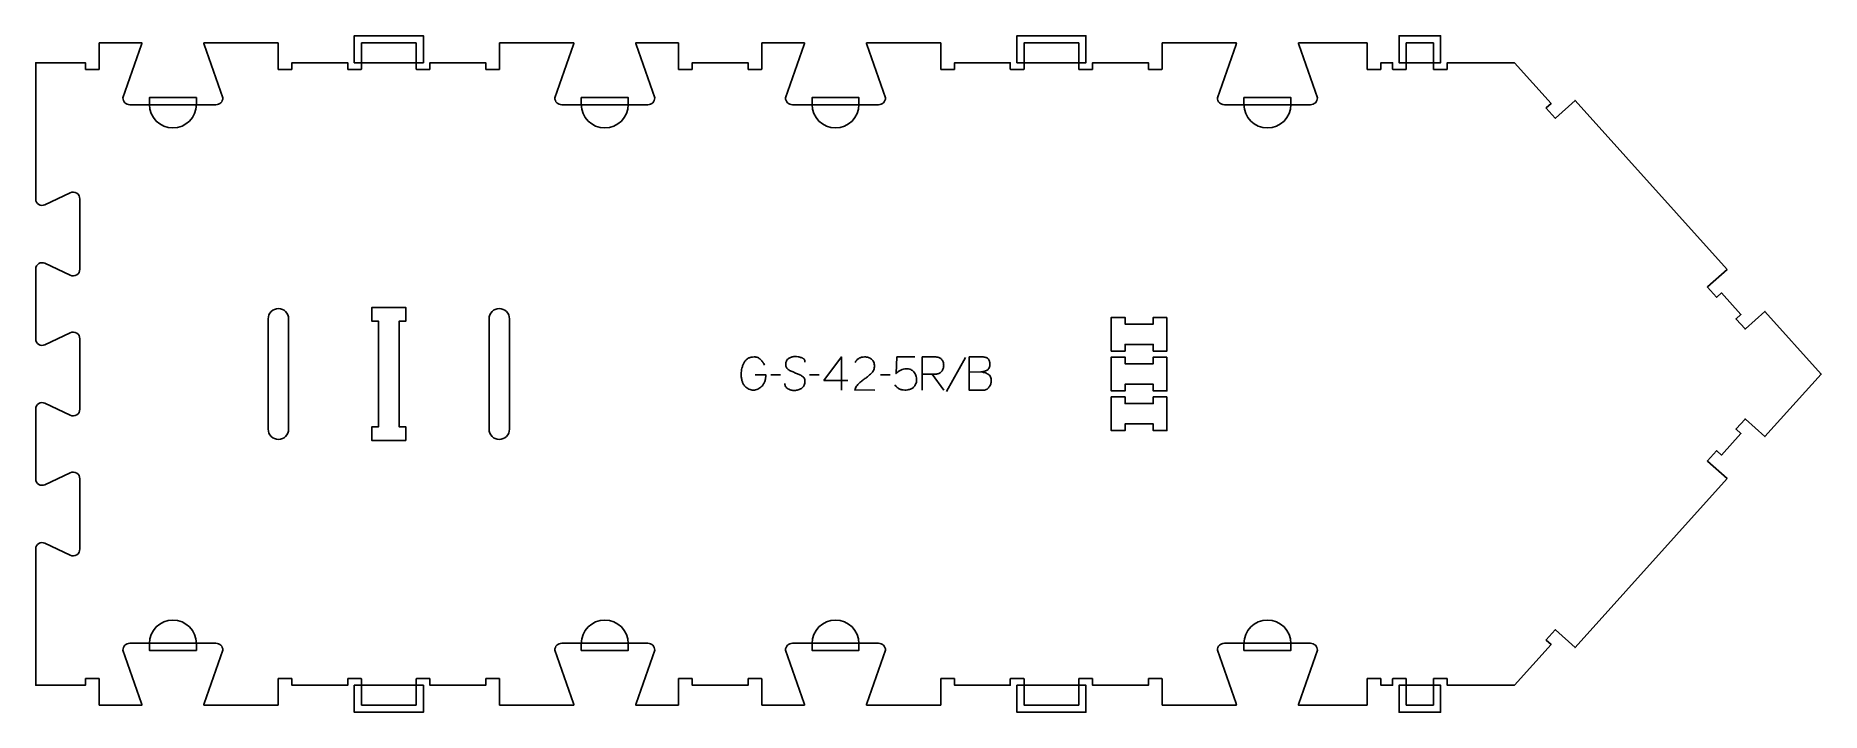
# Model space of a CAD drawing. Extents: x 0 to 1617, y -6 to 606.
import ezdxf

# ---------------------------------------------------------------- set-up
doc = ezdxf.new("R2010")
doc.units = 0
for name, color, linetype in [('1_ANYTOOL_1MMDEEP_LABELS_S', 2, 'CONTINUOUS'), ('3_ANYTOOL_CUTTHROUGH_INSID', 4, 'CONTINUOUS'), ('4_ANYTOOL_CUTTHROUGH_OUTSI', 5, 'CONTINUOUS'), ('5_ANYTOOL_HALF_MILL_9MM_IN', 3, 'CONTINUOUS')]:
    doc.layers.add(name, color=color, linetype=linetype)

msp = doc.modelspace()

# ---------------------------------------------------------------- linework, layer by layer
at = {"layer": '1_ANYTOOL_1MMDEEP_LABELS_S'}
for p, q in [((841.778255, 314.728941), (824.592541, 283.957513)), ((674.335398, 299.086084), (665.549683, 299.00037)), ((709.392541, 299.086084), (700.606826, 299.00037)), ((713.678255, 293.857513), (735.449683, 293.857513)), ((773.592541, 299.086084), (764.806826, 299.00037)), ((811.821112, 299.643227), (822.278255, 285.157513))]:
    msp.add_line(p, q, dxfattribs=at)
for points in [[(651.449683, 299.00037), (661.221112, 298.957513, -0.031732), (660.953001, 295.950111, -0.048764), (660.208612, 293.032513, -0.050291), (659.098899, 290.722005, -0.060119), (657.513969, 288.714656, -0.036578), (655.781949, 287.228239, -0.050793), (653.822898, 286.068227, -0.051881), (651.869881, 285.400483, -0.053919), (649.821112, 285.157513, -0.055881), (647.785965, 285.364457, -0.055271), (645.846112, 286.014656, -0.05403), (643.920136, 287.173849, -0.038531), (642.235398, 288.671799, -0.067281), (640.687684, 290.782813, -0.049165), (639.663969, 293.203941, -0.047412), (638.991042, 296.40786, -0.028075), (638.806826, 299.686084, -0.03109), (638.974353, 302.377664, -0.031496), (639.476469, 305.027156, -0.031425), (640.327342, 307.6554, -0.02824), (641.485398, 310.164656, -0.064555), (643.014201, 312.316181, -0.078906), (645.080041, 313.941441, -0.076878), (647.703642, 314.915991, -0.050594), (650.506826, 315.20037, -0.039946), (652.166387, 315.067573, -0.052714), (653.769326, 314.632513, -0.053511), (655.152524, 313.917179, -0.05153), (656.356826, 312.928941, -0.040443), (658.39705, 310.5058, -0.04035), (660.021112, 307.786084)], [(696.578255, 310.614656, 0.071867), (696.385141, 311.951262, 0.100684), (695.758612, 313.132513, 0.047558), (695.284058, 313.608963, 0.038563), (694.734058, 313.997691, 0.037928), (694.036871, 314.34516, 0.026634), (693.299683, 314.60037, 0.028461), (690.27635, 315.286353, 0.041577), (687.192541, 315.543227, 0.036938), (685.690181, 315.432088, 0.041531), (684.224683, 315.08787, 0.041583), (682.847307, 314.510662, 0.038125), (681.578255, 313.721799, 0.057611), (680.508102, 312.729894, 0.065808), (679.713969, 311.509299, 0.06469), (679.236473, 310.049744, 0.046778), (679.092541, 308.514656, 0.052235), (679.254896, 306.964814, 0.075448), (679.799683, 305.514656, 0.076671), (680.715775, 304.341603, 0.061023), (681.921112, 303.457513, 0.021951), (684.949966, 301.930167, 0.018213), (688.092541, 300.65037, -0.02405), (691.194025, 299.344908, -0.02981), (694.135398, 297.714656, -0.068439), (695.2767, 296.748725, -0.079282), (696.085398, 295.496799, -0.076308), (696.510397, 293.918117, -0.047772), (696.535398, 292.271799, -0.046243), (696.242163, 290.590839, -0.06359), (695.592541, 289.020013, -0.064671), (694.619717, 287.735824, -0.057073), (693.363969, 286.721799, -0.067522), (690.395661, 285.358888, -0.070793), (687.171112, 284.857513, -0.064027), (684.032097, 285.220028, -0.070447), (681.106826, 286.40037, -0.054374), (679.948409, 287.250003, -0.074742), (679.049683, 288.361084, -0.075199), (678.526676, 289.667463, -0.057737), (678.363969, 291.071799)], [(759.878255, 285.243227), (741.578255, 285.286084, -0.034491), (742.241033, 287.033416, -0.037732), (743.147898, 288.666441, -0.037744), (744.287192, 290.141078, -0.03482), (745.628255, 291.436084, -0.00859), (748.58748, 293.834667, -0.008791), (751.628255, 296.128941, 0.020588), (754.447543, 298.362384, 0.025206), (757.049683, 300.843227, 0.046908), (758.070278, 302.144469, 0.051091), (758.817541, 303.618227, 0.050722), (759.266273, 305.266402, 0.041139), (759.406826, 306.971799, 0.039396), (759.264181, 308.779384, 0.058519), (758.774683, 310.518227, 0.060358), (757.984126, 311.925343, 0.061397), (756.878255, 313.10037, 0.048006), (755.522298, 314.02233, 0.045901), (754.017541, 314.67537, 0.045216), (752.277479, 315.07793, 0.034258), (750.492541, 315.20037, 0.055622), (747.85797, 314.906383, 0.079896), (745.413969, 313.92537, 0.080617), (743.444582, 312.25967, 0.060287), (742.006826, 310.10037)], [(777.878255, 289.957513, 0.051644), (779.613293, 287.9376, 0.067529), (781.767541, 286.389656, 0.067834), (784.224298, 285.485184, 0.054378), (786.835398, 285.20037, 0.039344), (789.818651, 285.435477, 0.059901), (792.685398, 286.25037, 0.055966), (793.900204, 286.927373, 0.047768), (794.951469, 287.841441, 0.046557), (795.946884, 289.10673, 0.031515), (796.735398, 290.514656, 0.047557), (797.42369, 292.394037, 0.064093), (797.678255, 294.371799, 0.035335), (797.536936, 296.368978, 0.045148), (797.078255, 298.314656, 0.045692), (796.328129, 300.026146, 0.046166), (795.278255, 301.571799, 0.060461), (793.943347, 302.843353, 0.060801), (792.342541, 303.757513, 0.059081), (790.379048, 304.320835, 0.040364), (788.335398, 304.486084, 0.051634), (785.754806, 304.21888, 0.068321), (783.321112, 303.35037, 0.044671), (781.079327, 301.918217, 0.031916), (779.078255, 300.157513), (779.806826, 315.20037), (796.006826, 315.20037)], [(802.821112, 285.20037), (802.821112, 315.20037), (814.178255, 315.20037, -0.030274), (815.944068, 315.093354, -0.049), (817.665755, 314.710191, -0.050774), (818.998278, 314.117735, -0.06445), (820.156826, 313.239656, -0.0646), (821.046738, 312.103625, -0.052254), (821.651469, 310.788763, -0.050381), (822.040605, 309.096214, -0.031337), (822.149683, 307.357513, -0.040022), (822.039523, 305.983456, -0.042626), (821.705041, 304.646799, -0.04247), (821.136356, 303.357079, -0.036572), (820.371112, 302.171799, -0.051097), (819.429334, 301.157843, -0.061981), (818.287183, 300.382513, -0.061813), (816.978181, 299.906013, -0.049309), (815.592541, 299.728941, -0.003273), (814.72489, 299.69125, -0.003121), (813.856826, 299.664656, -0.003882), (812.839045, 299.647736, -0.002215), (811.821112, 299.643227), (802.863969, 299.643227)], [(845.206826, 301.528941), (855.749683, 301.657513, 0.046847), (858.698386, 302.133961, 0.060102), (861.471112, 303.221799, 0.086388), (862.577814, 304.091925, 0.076384), (863.351469, 305.273584, 0.070405), (863.848938, 306.961334, 0.036531), (863.978255, 308.728941, 0.031885), (863.886634, 310.164199, 0.051083), (863.560398, 311.560191, 0.053001), (863.05211, 312.64675, 0.064647), (862.306826, 313.582513, 0.064346), (861.333535, 314.308078, 0.050037), (860.217541, 314.795906, 0.048317), (858.772984, 315.112188, 0.029756), (857.292541, 315.20037), (845.206826, 315.20037)], [(845.206826, 315.20037), (845.206826, 285.20037), (854.892541, 285.20037), (857.421112, 285.114656, 0.048381), (859.100006, 285.218571, 0.066146), (860.705041, 285.698584, 0.067079), (862.068804, 286.547255, 0.057042), (863.185398, 287.707513, 0.037099), (864.080069, 289.078754, 0.042913), (864.744326, 290.573584, 0.043052), (865.135486, 292.129232, 0.040094), (865.263969, 293.728941, 0.045096), (865.101598, 295.525558, 0.070597), (864.535398, 297.227156, 0.073303), (863.609419, 298.556194, 0.067093), (862.349683, 299.578941, 0.063103), (859.175174, 301.003887, 0.053716), (855.749683, 301.657513)]]:
    msp.add_lwpolyline(points, format="xyb", dxfattribs=at)
msp.add_lwpolyline([(729.663969, 285.20037), (729.706826, 315.243227), (713.678255, 293.857513)], dxfattribs=at)
at = {"layer": '3_ANYTOOL_CUTTHROUGH_INSID'}
for points in [[(229, 349.749997, 1), (210.5, 349.749997), (210.5, 249.750003, 1), (229, 249.750003)], [(410.5, 349.749997), (410.5, 249.750003, 1), (429, 249.750003), (429, 349.749997, 1)]]:
    msp.add_lwpolyline(points, format="xyb", close=True, dxfattribs=at)
for points in [[(335, 239.5), (335, 252), (329, 252), (329, 347.5), (335, 347.5), (335, 360), (304.5, 360), (304.5, 347.5), (310.5, 347.5), (310.5, 252), (304.5, 252), (304.5, 239.5)], [(1024.358558, 350.99905), (1011.858558, 350.99905), (1011.858558, 344.99905), (986.358558, 344.99905), (986.358558, 350.99905), (973.858558, 350.99905), (973.858558, 320.49905), (986.358558, 320.49905), (986.358558, 326.49905), (1011.858558, 326.49905), (1011.858558, 320.49905), (1024.358558, 320.49905)], [(1024.358558, 314.99905), (1011.858558, 314.99905), (1011.858558, 308.99905), (986.358558, 308.99905), (986.358558, 314.99905), (973.858558, 314.99905), (973.858558, 284.49905), (986.358558, 284.49905), (986.358558, 290.49905), (1011.858558, 290.49905), (1011.858558, 284.49905), (1024.358558, 284.49905)], [(1024.358558, 278.99905), (1011.858558, 278.99905), (1011.858558, 272.99905), (986.358558, 272.99905), (986.358558, 278.99905), (973.858558, 278.99905), (973.858558, 248.49905), (986.358558, 248.49905), (986.358558, 254.49905), (1011.858558, 254.49905), (1011.858558, 248.49905), (1024.358558, 248.49905)]]:
    msp.add_lwpolyline(points, close=True, dxfattribs=at)
at = {"layer": '4_ANYTOOL_CUTTHROUGH_OUTSI'}
msp.add_lwpolyline([(1143.402437, 599.500882, 0.061785), (1143.637431, 598.106006), (1160.532965, 549.833464, -0.084368), (1160.547, 549.750877, -0.414214), (1154.297, 543.500877), (1076.297, 543.500877, -0.414214), (1070.047, 549.750877, -0.084368), (1070.061035, 549.833464), (1086.960148, 598.117071, 0.061178), (1087.191563, 599.500875), (1019.999999, 599.500442), (1019.999998, 575.75, -0.414214), (1019.749998, 575.5), (1007.749998, 575.5, -0.414214), (1007.499998, 575.75), (1007.499998, 581.5), (956.999998, 581.5), (956.999998, 575.75, -0.414214), (956.749998, 575.5), (944.749998, 575.5, -0.414214), (944.499998, 575.75), (944.499998, 599.5), (894.999998, 599.5), (894.999998, 575.75, -0.414214), (894.749998, 575.5), (882.749998, 575.5, -0.414214), (882.499998, 575.75), (882.499998, 581.5), (831.999998, 581.5), (831.999998, 575.75, -0.414214), (831.749998, 575.5), (819.749998, 575.5, -0.414214), (819.499998, 575.75), (819.499998, 599.5), (769.75, 599.5), (752.308437, 599.5, 0.061784), (752.543431, 598.10513), (769.438965, 549.832588, -0.084368), (769.453, 549.75, -0.414214), (763.203, 543.5), (685.203, 543.5, -0.414214), (678.953, 549.75, -0.084368), (678.967035, 549.832588), (695.866148, 598.116195, 0.061178), (696.097563, 599.5), (657.5, 599.5), (657.5, 575.75, -0.414214), (657.25, 575.5), (645.25, 575.5, -0.414214), (645, 575.75), (645, 581.5), (594.5, 581.5), (594.5, 575.75, -0.414214), (594.25, 575.5), (582.25, 575.5, -0.414214), (582, 575.75), (582, 599.5), (543.402437, 599.5, 0.061784), (543.637431, 598.10513), (560.532965, 549.832588, -0.084368), (560.547, 549.75, -0.414214), (554.297, 543.5), (476.297, 543.5, -0.414214), (470.047, 549.75, -0.084368), (470.061035, 549.832588), (486.960148, 598.116195, 0.061178), (487.191563, 599.5), (420, 599.5), (420, 575.75, -0.414214), (419.75, 575.5), (407.75, 575.5, -0.414214), (407.5, 575.75), (407.5, 581.5), (357, 581.5), (357, 575.75, -0.414214), (356.75, 575.5), (344.75, 575.5, -0.414214), (344.5, 575.75), (344.5, 599.5), (295, 599.5), (295, 575.75, -0.414214), (294.75, 575.5), (282.75, 575.5, -0.414214), (282.5, 575.75), (282.5, 581.5), (232, 581.5), (232, 575.75, -0.414214), (231.75, 575.5), (219.75, 575.5, -0.414214), (219.5, 575.75), (219.5, 599.5), (152.308437, 599.5, 0.061784), (152.543431, 598.10513), (169.438965, 549.832588, -0.084368), (169.453, 549.75, -0.414214), (163.203, 543.5), (85.203, 543.5, -0.414214), (78.953, 549.75, -0.084368), (78.967035, 549.832588), (95.866148, 598.116195, 0.061178), (96.097563, 599.5), (57.5, 599.5), (57.5, 575.75, -0.414214), (57.25, 575.5), (45.25, 575.5, -0.414214), (45, 575.75), (45, 581.5), (0, 581.5), (0, 458.102075, 0.551268), (8.22237, 452.910747), (31.062641, 463.788427, -0.551268), (40, 458.145679), (40, 394.752256, -0.257375), (37.086653, 389.467444, -0.257375), (31.062641, 389.109509), (8.22237, 399.987188, 0.551268), (0, 394.79586), (0, 331.402256, 0.257375), (2.680279, 326.540229, 0.257375), (8.22237, 326.210928), (31.062641, 337.088608, -0.551268), (40, 331.44586), (40, 268.052437, -0.551268), (31.062641, 262.40969), (8.22237, 273.287369, 0.257375), (2.680279, 272.958068, 0.257375), (0, 268.096041), (0, 204.702437, 0.257375), (2.680279, 199.84041, 0.257375), (8.22237, 199.511109), (31.062641, 210.388789, -0.257375), (37.086653, 210.030854, -0.257375), (40, 204.746041), (40, 141.352618, -0.257375), (37.086653, 136.067806, -0.257375), (31.062641, 135.709871), (8.22237, 146.58755, 0.257375), (2.680279, 146.258249, 0.257375), (0, 141.396222), (0, 18), (45, 18), (45, 23.75, -0.414214), (45.25, 24), (57.25, 24, -0.414214), (57.5, 23.75), (57.5, 0), (96.097563, 0, 0.061784), (95.862569, 1.39487), (78.967035, 49.667412, -0.084368), (78.953, 49.75, -0.414214), (85.203, 56), (163.203, 56, -0.414214), (169.453, 49.75, -0.084368), (169.438965, 49.667412), (152.539852, 1.383805, 0.061178), (152.308437, 0), (169.75, 0), (219.5, 0), (219.5, 23.75, -0.414214), (219.75, 24), (231.75, 24, -0.414214), (232, 23.75), (232, 18), (282.5, 18), (282.5, 23.75, -0.414214), (282.75, 24), (294.75, 24, -0.414214), (295, 23.75), (295, 0), (344.5, 0), (344.5, 23.75, -0.414214), (344.75, 24), (356.75, 24, -0.414214), (357, 23.75), (357, 18), (407.5, 18), (407.5, 23.75, -0.414214), (407.75, 24), (419.75, 24, -0.414214), (420, 23.75), (420, 0), (469.75, 0), (487.191563, 0, 0.061784), (486.956569, 1.39487), (470.061035, 49.667412, -0.084368), (470.047, 49.75, -0.414214), (476.297, 56), (554.297, 56, -0.414214), (560.547, 49.75, -0.084368), (560.532965, 49.667412), (543.633852, 1.383805, 0.061178), (543.402437, 0), (582, 0), (582, 23.75, -0.414214), (582.25, 24), (594.25, 24, -0.414214), (594.5, 23.75), (594.5, 18), (645, 18), (645, 23.75, -0.414214), (645.25, 24), (657.25, 24, -0.414214), (657.5, 23.75), (657.5, 0), (696.097563, 0, 0.061784), (695.862569, 1.39487), (678.967035, 49.667412, -0.084368), (678.953, 49.75, -0.414214), (685.203, 56), (763.203, 56, -0.414214), (769.453, 49.75, -0.084368), (769.438965, 49.667412), (752.539852, 1.383805, 0.061178), (752.308437, 0), (769.749998, 0), (819.499998, 0), (819.499998, 23.75, -0.414214), (819.749998, 24), (831.749998, 24, -0.414214), (831.999998, 23.75), (831.999998, 18), (882.499998, 18), (882.499998, 23.75, -0.414214), (882.749998, 24), (894.749998, 24, -0.414214), (894.999998, 23.75), (894.999998, 0), (944.499998, 0), (944.499998, 23.75, -0.414214), (944.749998, 24), (956.749998, 24, -0.414214), (956.999998, 23.75), (956.999998, 18), (1007.499998, 18), (1007.499998, 23.75, -0.414214), (1007.749998, 24), (1019.749998, 24, -0.414214), (1019.999998, 23.75), (1019.999999, 0.000399), (1087.191479, 0.000875, 0.061411), (1086.956569, 1.395747), (1070.061035, 49.668289, -0.084368), (1070.047, 49.750877, -0.414214), (1076.297, 56.000877), (1154.297, 56.000877, -0.414214), (1160.547, 49.750877, -0.084368), (1160.532965, 49.668289), (1143.633852, 1.384682, 0.06118), (1143.402437, 0.000803), (1205.590803, 0.002091), (1205.590803, 23.752173, -0.414214), (1205.840803, 24.002173), (1217.840803, 24.002173, -0.414214), (1218.090803, 23.752173), (1218.090803, 18.002173), (1228.590803, 18.002202), (1228.590803, 23.752234, -0.414214), (1228.840803, 24.002234), (1240.840803, 24.002234, -0.414214), (1241.090803, 23.752234), (1241.090803, 0.002234), (1265.590803, 0.002234), (1265.590803, 23.752234, -0.414214), (1265.840803, 24.002234), (1277.840803, 24.002234, -0.414214), (1278.090803, 23.752234), (1278.090803, 18.002301), (1338.922738, 18.000719), (1372.128072, 54.878978), (1367.854989, 58.726479, -0.414214), (1367.836486, 59.079548), (1375.866053, 67.997286, -0.414213), (1376.219122, 68.01579), (1393.86883, 52.123958), (1531.533632, 205.01621), (1513.883942, 220.908062, -0.414214), (1513.865439, 221.261131), (1521.895006, 230.178869, -0.414214), (1522.248075, 230.197372), (1526.521162, 226.349868), (1544.058384, 245.82607), (1539.775397, 249.661553, -0.415013), (1539.756394, 250.015077), (1547.786156, 258.93264, -0.414214), (1548.139225, 258.951136), (1565.787886, 243.059512), (1616.831464, 299.749149), (1565.787882, 356.43879), (1548.138193, 340.546938, -0.414214), (1547.785124, 340.565441), (1539.755557, 349.483179, -0.41422), (1539.774064, 349.836252), (1544.04847, 353.684767), (1526.521154, 373.15172), (1522.248075, 369.304223, -0.414214), (1521.895006, 369.322727), (1513.865439, 378.240465, -0.414214), (1513.883942, 378.593533), (1531.533632, 394.485385), (1393.86883, 547.377638), (1376.219122, 531.485806, -0.414213), (1375.866053, 531.50431), (1367.836486, 540.422047, -0.414214), (1367.854989, 540.775116), (1372.128072, 544.622617), (1338.922733, 581.500882), (1278.090803, 581.502033), (1278.090803, 575.752112, -0.414214), (1277.840803, 575.502112), (1265.840803, 575.502112, -0.414214), (1265.590803, 575.752112), (1265.590803, 599.502112), (1241.090803, 599.502112), (1241.090803, 575.752112, -0.414214), (1240.840803, 575.502112), (1228.840803, 575.502112, -0.414214), (1228.590803, 575.752112), (1228.590803, 581.502143), (1218.090803, 581.502172), (1218.090803, 575.752173, -0.414214), (1217.840803, 575.502173), (1205.840803, 575.502173, -0.414214), (1205.590803, 575.752173), (1205.590803, 599.502167)], format="xyb", close=True, dxfattribs=at)
at = {"layer": '5_ANYTOOL_HALF_MILL_9MM_IN'}
for points in [[(294.5, 581.5), (345, 581.5), (351, 581.5), (351, 599.74), (351, 606), (288.5, 606), (288.5, 599.74), (288.5, 581.5)], [(894.499998, 581.5), (944.999998, 581.5), (950.999998, 581.5), (950.999998, 606), (944.739998, 606), (888.499998, 606), (888.499998, 599.74), (888.499998, 581.5)], [(1240.590803, 581.558658), (1266.090803, 581.558658), (1272.090803, 581.558658), (1272.090803, 606.002112), (1265.830803, 606.002112), (1234.590803, 606.002112), (1234.590803, 599.742112), (1234.590803, 581.558658)], [(345, 18), (294.5, 18), (288.5, 18), (288.5, -6.5), (294.76, -6.5), (351, -6.5), (351, -0.24), (351, 18)], [(944.999998, 18), (894.499998, 18), (888.499998, 18), (888.499998, -6.5), (894.759998, -6.5), (950.999998, -6.5), (950.999998, -0.24), (950.999998, 18)], [(1266.090803, 17.944302), (1240.590803, 17.944302), (1234.590803, 17.944302), (1234.590803, -6.497766), (1240.850803, -6.497766), (1272.090803, -6.497766), (1272.090803, -0.237766), (1272.090803, 17.944302)]]:
    msp.add_lwpolyline(points, close=True, dxfattribs=at)
for points in [[(102.953, 544), (102.953, 543.75, 1), (145.453, 543.75), (145.453, 550), (102.953, 550)], [(494.047, 544), (494.047, 543.75, 1), (536.547, 543.75), (536.547, 550), (494.047, 550)], [(702.953, 544), (702.953, 543.75, 1), (745.453, 543.75), (745.453, 550), (702.953, 550)], [(1094.047002, 543.740877, 0.999765), (1136.547, 543.750877), (1136.547, 550.000877), (1094.047, 550.000877)], [(145.453, 55.75, 1), (102.953, 55.75), (102.953, 49.5), (145.453, 49.5)], [(536.547, 55.75, 1), (494.047, 55.75), (494.047, 49.5), (536.547, 49.5)], [(745.453, 55.75, 1), (702.953, 55.75), (702.953, 49.5), (745.453, 49.5)], [(1136.547, 55.750877, 1), (1094.047, 55.750877), (1094.047, 49.500877), (1136.547, 49.500877)]]:
    msp.add_lwpolyline(points, format="xyb", close=True, dxfattribs=at)

doc.saveas('drawing.dxf')
